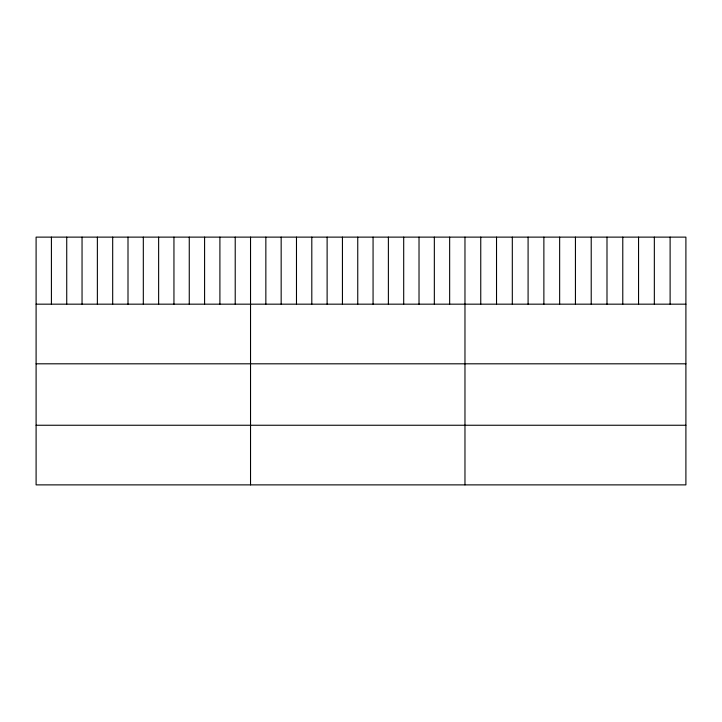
<?xml version="1.0" encoding="UTF-8"?>
<svg xmlns="http://www.w3.org/2000/svg" width="722" height="722" viewBox="0 0 722 722"><rect width="100%" height="100%" fill="white"/><g stroke="black" fill="none" stroke-linecap="round" stroke-linejoin="round"><path stroke-width="1.08" d="M685.9 304.17L685.9 484.877L36.1 484.877L36.1 237.123L685.9 237.123L685.9 304.17L36.1 304.17M36.1 363.807L685.9 363.807M36.1 425.249L685.9 425.249M670.115 237.123L670.115 304.17M654.34 237.123L654.34 304.17M638.555 237.123L638.555 304.17M622.779 237.123L622.779 304.17M606.994 237.123L606.994 304.17M591.219 237.123L591.219 304.17M575.434 237.123L575.434 304.17M559.649 237.123L559.649 304.17M543.874 237.123L543.874 304.17M528.089 237.123L528.089 304.17M512.313 237.123L512.313 304.17M496.528 237.123L496.528 304.17M480.753 237.123L480.753 304.17M464.968 237.123L464.968 484.877M449.653 237.123L449.653 304.17M434.337 237.123L434.337 304.17M419.022 237.123L419.022 304.17M403.697 237.123L403.697 304.17M388.382 237.123L388.382 304.17M373.066 237.123L373.066 304.17M357.751 237.123L357.751 304.17M342.436 237.123L342.436 304.17M327.12 237.123L327.12 304.17M311.805 237.123L311.805 304.17M296.48 237.123L296.48 304.17M281.165 237.123L281.165 304.17M265.849 237.123L265.849 304.17M250.534 237.123L250.534 484.877M235.219 237.123L235.219 304.17M219.903 237.123L219.903 304.17M204.588 237.123L204.588 304.17M189.263 237.123L189.263 304.17M173.948 237.123L173.948 304.17M158.632 237.123L158.632 304.17M143.317 237.123L143.317 304.17M128.002 237.123L128.002 304.17M112.686 237.123L112.686 304.17M97.371 237.123L97.371 304.17M82.046 237.123L82.046 304.17M66.731 237.123L66.731 304.17M51.415 237.123L51.415 304.17"/></g></svg>
